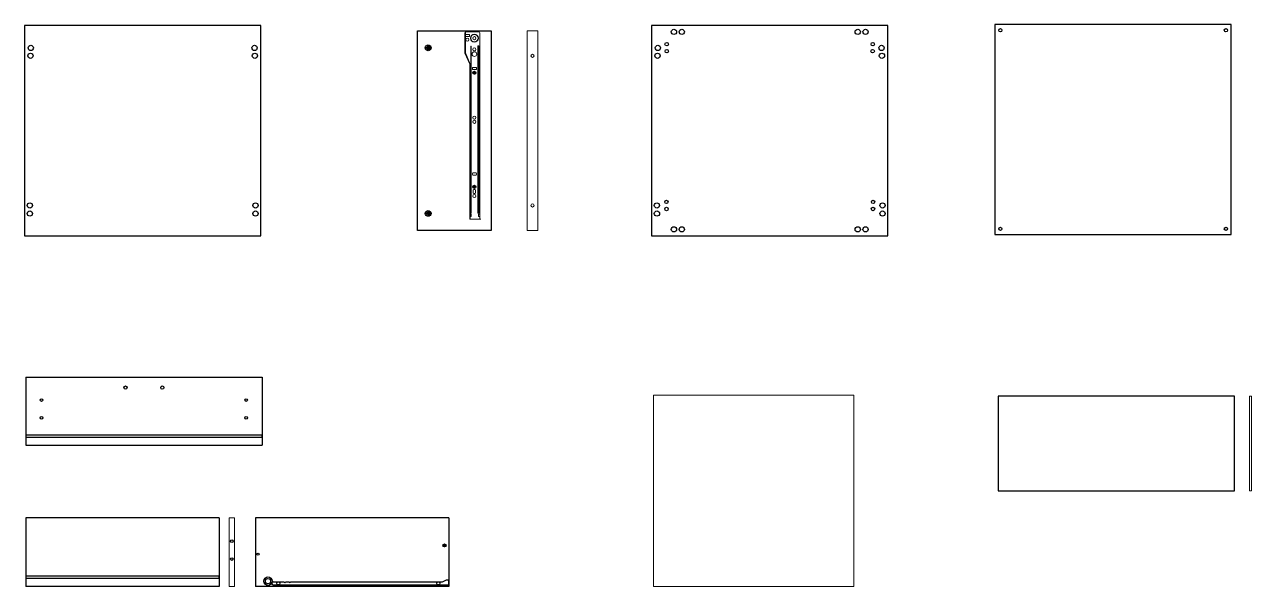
# Model space of a CAD drawing. Header units: millimetres. Extents: x -1075 to 24338, y -11868 to 7393.
# Drawn here: x 20817 to 23153, y 530 to 1600 of the extents above; entities that cross this region are included whole.
import ezdxf

# ---------------------------------------------------------------- set-up
doc = ezdxf.new("R2010")
doc.units = ezdxf.units.MM
doc.linetypes.add('DASHDOT', pattern=[1, 0.5, -0.25, 0, -0.25])
doc.layers.add('A-ELEV-MBE', color=253, linetype='Continuous', lineweight=18)
doc.layers.add('Simbologia', color=8, linetype='DASHDOT', lineweight=18)
for name, color, linetype in [('IN-FURN', 3, 'Continuous'), ('IN-FURN-STOR', 104, 'Continuous'), ('IN-FURN-WKSF', 4, 'Continuous'), ('viti e cerniere', 3, 'Continuous')]:
    doc.layers.add(name, color=color, linetype=linetype)

msp = doc.modelspace()

# ---------------------------------------------------------------- linework, layer by layer
at = {"color": 0}
for p, q in [((21266.5, 1198.1, 412.9), (21266.5, 1598.1, 412.9)), ((22460.9, 1198.1, 412.9), (22460.9, 1598.1, 412.9)), ((23114.9, 1200.2, 412.9), (23114.9, 1600.2, 412.9)), ((21624.8, 660.4, 1238.7), (21624.8, 529.9, 1238.7))]:
    msp.add_line(p, q, dxfattribs=at)
at = {"color": 6, "lineweight": 5}
for p, q in [((21656.2, 1546.5, 412.9), (21656.2, 1585.7, 412.9)), ((21665.4, 1502, 412.9), (21664.4, 1502, 412.9))]:
    msp.add_line(p, q, dxfattribs=at)
at = {"color": 6, "lineweight": 5, "elevation": 412.9}
for points in [[(21655.4, 1583.9), (21655.4, 1545.9), (21664.4, 1524.6), (21664.4, 1229.4), (21685.4, 1229.4)], [(21681.8, 1586.4), (21656.9, 1586.4)], [(21657.2, 1581.5), (21657.2, 1581.5), (21663.2, 1581.5)], [(21663.2, 1577.5), (21663.2, 1577.5), (21657.2, 1577.5)], [(21683.4, 1229.4), (21683.4, 1584.4)], [(21665.4, 1229.4), (21665.4, 1524.6), (21656.2, 1546.5)], [(21666.4, 1559.3), (21666.4, 1240.8), (21667.4, 1240.8), (21667.4, 1559.3), (21666.4, 1559.3)], [(21680, 1559.8), (21680, 1240.8), (21681, 1240.8), (21681, 1559.8), (21680, 1559.8)], [(21681, 1552.9), (21681, 1240.8), (21682, 1240.8), (21682, 1559.8), (21681, 1559.8)], [(21670.5, 1518.4), (21670.5, 1518.4), (21676.5, 1518.4)], [(21676.5, 1514.4), (21676.5, 1514.4), (21670.5, 1514.4)], [(21670.5, 1317.6), (21670.5, 1317.6), (21676.5, 1317.6)], [(21676.5, 1313.6), (21676.5, 1313.6), (21670.5, 1313.6)], [(21671.2, 1279.1), (21671.2, 1279.1), (21671.2, 1285.1)], [(21675.2, 1285.1), (21675.2, 1285.1), (21675.2, 1279.1)], [(21665.4, 1234.7), (21667.4, 1234.7), (21667.4, 1239.2), (21665.4, 1239.2)], [(21683.4, 1234.7), (21681.4, 1234.7), (21681.4, 1239.2), (21683.4, 1239.2)]]:
    msp.add_lwpolyline(points, dxfattribs=at)
at = {"color": 6, "lineweight": 5}
for centre, radius in [((21660, 1571.3, 412.9), 3), ((21673.4, 1574.3, 412.9), 7.49), ((21673.4, 1574.3, 412.9), 6.85), ((21673.4, 1574.3, 412.9), 2.95), ((21673.3, 1543.9, 412.9), 4.42), ((21673.3, 1552.9, 412.9), 3), ((21673.3, 1423, 412.9), 3), ((21673.3, 1414.9, 412.9), 3), ((21673.3, 1273.6, 412.9), 3)]:
    msp.add_circle(centre, radius, dxfattribs=at)
for centre, radius, start, end in [((21657.2, 1584.6, 412.9), 1.81, 98.2594, 186.5134), ((21659, 1579.5, 412.9), 2.72, 132.5545, 227.4455), ((21661.4, 1579.5, 412.9), 2.72, 312.5545, 47.4455), ((21681.6, 1584.6, 412.9), 1.81, 353.4866, 81.7406), ((21672.4, 1516.4, 412.9), 2.72, 132.5545, 227.4455), ((21674.7, 1516.4, 412.9), 2.72, 312.5545, 47.4455), ((21672.4, 1315.6, 412.9), 2.72, 132.5545, 227.4455), ((21674.7, 1315.6, 412.9), 2.72, 312.5545, 47.4455), ((21673.2, 1283.3, 412.9), 2.72, 42.5545, 137.4455), ((21673.2, 1280.9, 412.9), 2.72, 222.5545, 317.4455)]:
    msp.add_arc(centre, radius, start, end, dxfattribs=at)
at = {"layer": 'A-ELEV-MBE', "color": 0}
for points, elevation in [([(21774, 1588.1), (21794, 1588.1), (21794, 1208.2), (21774, 1208.2)], 2477.4), ([(23153.4, 892.4), (23149.9, 892.4), (23149.9, 712.4), (23153.4, 712.4)], 1651.6), ([(21216.4, 660.4), (21206, 660.4), (21206, 529.9), (21216.4, 529.9)], 825.8)]:
    msp.add_lwpolyline(points, close=True, dxfattribs=dict(at, elevation=elevation))
msp.add_lwpolyline([(22395.9, 894.5), (22014.2, 894.5), (22014.2, 529.9), (22395.9, 529.9)], close=True, dxfattribs=at)
for centre in [(21784, 1540.6, 412.9), (21784, 1255.7, 412.9)]:
    msp.add_circle(centre, 3, dxfattribs=at)
at = {"layer": 'IN-FURN', "color": 0}
for p, q in [((20818.8, 928.8, 1238.7), (21268.8, 928.8, 1238.7)), ((20818.8, 928.8, 1238.7), (20818.8, 798.8, 1238.7)), ((21268.8, 928.8, 1238.7), (21268.8, 798.8, 1238.7)), ((20818.8, 798.8, 1238.7), (21268.8, 798.8, 1238.7))]:
    msp.add_line(p, q, dxfattribs=at)
at = {"layer": 'IN-FURN-STOR', "color": 0}
for p, q in [((21186.9, 660.4, 825.8), (20818.8, 660.4, 825.8)), ((20818.8, 660.4, 825.8), (20818.8, 529.9, 825.8)), ((21186.9, 660.4, 825.8), (21186.9, 529.9, 825.8)), ((21624.8, 660.4, 1238.7), (21256.7, 660.4, 1238.7)), ((21256.7, 660.4, 1238.7), (21256.7, 529.9, 1238.7)), ((21186.9, 529.9, 825.8), (20818.8, 529.9, 825.8)), ((21624.8, 529.9, 1238.7), (21256.7, 529.9, 1238.7))]:
    msp.add_line(p, q, dxfattribs=at)
at = {"layer": 'IN-FURN-STOR', "color": 6}
msp.add_line((21623.9, 542.6, 1238.7), (21623.9, 533, 1238.7), dxfattribs=at)
at = {"layer": 'IN-FURN-STOR', "color": 0}
for points, elevation in [([(20816.5, 1198.1), (21266.5, 1198.1), (21266.5, 1598.1), (20816.5, 1598.1)], 412.9), ([(22010.9, 1198.1), (22460.9, 1198.1), (22460.9, 1598.1), (22010.9, 1598.1)], 412.9), ([(22664.9, 1200.2), (23114.9, 1200.2), (23114.9, 1600.2), (22664.9, 1600.2)], 412.9), ([(21565, 1208.2), (21565, 1588.1), (21705, 1588.1), (21705, 1208.2)], 412.9), ([(23121.1, 892.4), (22671.1, 892.4), (22671.1, 712.4), (23121.1, 712.4)], 825.8), ([(21268.8, 818.2), (20818.8, 818.2), (20818.8, 814.6), (21268.8, 814.6)], 1238.7), ([(21186.9, 549.5), (20818.8, 549.5), (20818.8, 545.9), (21186.9, 545.9)], 825.8)]:
    msp.add_lwpolyline(points, close=True, dxfattribs=dict(at, elevation=elevation))
for centre, radius in [((22053.4, 1586.2, 412.9), 5), ((22068.3, 1586.2, 412.9), 5), ((22403.5, 1586.2, 412.9), 5), ((22418.4, 1586.2, 412.9), 5), ((22675.2, 1589.4, 412.9), 3), ((23104.7, 1589.4, 412.9), 3), ((22039.6, 1562.9, 412.9), 3.24), ((22432.1, 1562.9, 412.9), 3.24), ((20827.8, 1540.7, 412.9), 5), ((20828.4, 1555.7, 412.9), 5), ((21254.6, 1555.7, 412.9), 5), ((21255.3, 1540.7, 412.9), 5), ((22022.1, 1540.7, 412.9), 5), ((22022.8, 1555.7, 412.9), 5), ((22039.8, 1549.5, 412.9), 3.24), ((22431.9, 1549.5, 412.9), 3.24), ((22448.9, 1555.7, 412.9), 5), ((22449.6, 1540.7, 412.9), 5), ((22039, 1262.3, 412.9), 3.24), ((22432.8, 1262.3, 412.9), 3.24), ((20826.6, 1255.7, 412.9), 5), ((20826.6, 1240.2, 412.9), 5), ((21256.4, 1255.7, 412.9), 5), ((21256.4, 1240.2, 412.9), 5), ((22020.9, 1255.7, 412.9), 5), ((22021, 1240.2, 412.9), 5), ((22039.2, 1248.9, 412.9), 3.24), ((22432.6, 1248.9, 412.9), 3.24), ((22450.8, 1255.7, 412.9), 5), ((22450.8, 1240.2, 412.9), 5), ((22053.4, 1210.1, 412.9), 5), ((22068.3, 1210.1, 412.9), 5), ((22403.5, 1210.1, 412.9), 5), ((22418.4, 1210.1, 412.9), 5), ((22675.2, 1211.1, 412.9), 3), ((23104.7, 1211.1, 412.9), 3), ((20848.8, 885, 1238.7), 2.5), ((21238.8, 885, 1238.7), 2.5), ((20848.8, 851.1, 1238.7), 2.5), ((21238.8, 851.1, 1238.7), 2.5), ((21211.2, 616.2, 825.8), 2.5), ((21211.2, 582.2, 825.8), 2.5), ((21261.2, 591.6, 1238.7), 2.01)]:
    msp.add_circle(centre, radius, dxfattribs=at)
at = {"layer": 'IN-FURN-WKSF', "color": 6}
for p, q in [((21290.1, 539, 1238.7), (21309.8, 539, 1238.7)), ((21309.8, 539, 1238.7), (21312, 537.6, 1238.7)), ((21312, 537.6, 1238.7), (21312.7, 537.6, 1238.7)), ((21312.7, 537.6, 1238.7), (21313.3, 539, 1238.7)), ((21313.3, 539, 1238.7), (21319.8, 539, 1238.7)), ((21319.8, 539, 1238.7), (21322, 537.6, 1238.7)), ((21322.7, 537.6, 1238.7), (21322, 537.6, 1238.7)), ((21322.7, 537.6, 1238.7), (21323.3, 539, 1238.7)), ((21323.3, 539, 1238.7), (21341.1, 539, 1238.7)), ((21341.1, 539, 1238.7), (21604.8, 539, 1238.7)), ((21289.8, 533, 1238.7), (21341.1, 533, 1238.7)), ((21341.1, 533, 1238.7), (21623.9, 533, 1238.7))]:
    msp.add_line(p, q, dxfattribs=at)
at = {"layer": 'IN-FURN-WKSF', "color": 6, "elevation": 1238.7}
msp.add_lwpolyline([(21604.8, 539), (21612.6, 539), (21620.1, 542.6), (21623.9, 542.6)], dxfattribs=at)
at = {"layer": 'IN-FURN-WKSF', "color": 0}
for centre in [(21008.8, 908.8, 1238.7), (21078.8, 908.8, 1238.7)]:
    msp.add_circle(centre, 3, dxfattribs=at)
at = {"layer": 'IN-FURN-WKSF', "color": 6}
for centre, radius in [((21280.2, 540, 1238.7), 8), ((21280.2, 540, 1238.7), 5), ((21299.8, 536, 1238.7), 3), ((21604.8, 536, 1238.7), 3)]:
    msp.add_circle(centre, radius, dxfattribs=at)
msp.add_arc((21290.8, 536, 1238.7), 3.13, 103.1879, 250.4633, dxfattribs=at)
at = {"layer": 'Simbologia', "color": 0, "linetype": 'Continuous'}
for p, q in [((21581.6, 1556.6, 412.9), (21580.5, 1555.8, 412.9)), ((21580.5, 1555.8, 412.9), (21581.6, 1554.9, 412.9)), ((21581.6, 1554.9, 412.9), (21581.6, 1556.6, 412.9)), ((21587.3, 1552.6, 412.9), (21587.1, 1551.6, 412.9)), ((21587.1, 1551.6, 412.9), (21588, 1551.5, 412.9)), ((21588, 1551.5, 412.9), (21587.3, 1552.6, 412.9)), ((21587.4, 1559.2, 412.9), (21587.7, 1559.7, 412.9)), ((21580.5, 1240.5, 412.9), (21581.6, 1241.3, 412.9)), ((21581.6, 1239.7, 412.9), (21580.5, 1240.5, 412.9)), ((21581.6, 1241.3, 412.9), (21581.6, 1239.7, 412.9)), ((21587.1, 1244.7, 412.9), (21588, 1244.8, 412.9)), ((21587.3, 1243.7, 412.9), (21587.1, 1244.7, 412.9)), ((21588, 1244.8, 412.9), (21587.3, 1243.7, 412.9)), ((21587.4, 1237.1, 412.9), (21587.7, 1236.6, 412.9))]:
    msp.add_line(p, q, dxfattribs=at)
for centre, radius, start, end in [((21585.5, 1555.7, 412.9), 4.01, 300.6136, 61.6468), ((21585.5, 1555.7, 412.9), 4.56, 300.2499, 61.2994), ((21585.5, 1240.6, 412.9), 4.01, 298.3532, 59.3864), ((21585.5, 1240.6, 412.9), 4.56, 298.7006, 59.7501)]:
    msp.add_arc(centre, radius, start, end, dxfattribs=at)
at = {"layer": 'viti e cerniere', "color": 0}
for p, q in [((21582, 1554.9, 412.9), (21582, 1556.6, 412.9)), ((21582, 1556.6, 412.9), (21584.4, 1556.6, 412.9)), ((21584.4, 1554.9, 412.9), (21582, 1554.9, 412.9)), ((21584.4, 1559.1, 412.9), (21586.1, 1559.1, 412.9)), ((21584.4, 1556.6, 412.9), (21584.4, 1559.1, 412.9)), ((21584.4, 1556.6, 412.9), (21586.1, 1554.9, 412.9)), ((21584.4, 1554.9, 412.9), (21586.1, 1556.6, 412.9)), ((21584.4, 1552.5, 412.9), (21584.4, 1554.9, 412.9)), ((21586.1, 1552.5, 412.9), (21584.4, 1552.5, 412.9)), ((21586.1, 1559.1, 412.9), (21586.1, 1556.6, 412.9)), ((21586.1, 1556.6, 412.9), (21588.6, 1556.6, 412.9)), ((21586.1, 1554.9, 412.9), (21586.1, 1552.5, 412.9)), ((21588.6, 1554.9, 412.9), (21586.1, 1554.9, 412.9)), ((21588.6, 1556.6, 412.9), (21588.6, 1554.9, 412.9)), ((21584.4, 1241.3, 412.9), (21582, 1241.3, 412.9)), ((21582, 1241.3, 412.9), (21582, 1239.7, 412.9)), ((21582, 1239.7, 412.9), (21584.4, 1239.7, 412.9)), ((21586.1, 1243.8, 412.9), (21584.4, 1243.8, 412.9)), ((21584.4, 1243.8, 412.9), (21584.4, 1241.3, 412.9)), ((21584.4, 1239.7, 412.9), (21586.1, 1241.3, 412.9)), ((21584.4, 1241.3, 412.9), (21586.1, 1239.7, 412.9)), ((21584.4, 1239.7, 412.9), (21584.4, 1237.2, 412.9)), ((21586.1, 1241.3, 412.9), (21586.1, 1243.8, 412.9)), ((21588.6, 1241.3, 412.9), (21586.1, 1241.3, 412.9)), ((21586.1, 1237.2, 412.9), (21586.1, 1239.7, 412.9)), ((21586.1, 1239.7, 412.9), (21588.6, 1239.7, 412.9)), ((21588.6, 1239.7, 412.9), (21588.6, 1241.3, 412.9)), ((21584.4, 1237.2, 412.9), (21586.1, 1237.2, 412.9)), ((21614.3, 608.5, 1238.7), (21614.3, 607.5, 1238.7)), ((21615.9, 608.5, 1238.7), (21614.3, 608.5, 1238.7)), ((21616.9, 610, 1238.7), (21615.9, 610, 1238.7)), ((21615.9, 610, 1238.7), (21615.9, 608.5, 1238.7)), ((21616.9, 608.5, 1238.7), (21615.9, 607.5, 1238.7)), ((21616.9, 607.5, 1238.7), (21615.9, 608.5, 1238.7)), ((21616.9, 608.5, 1238.7), (21616.9, 610, 1238.7)), ((21618.3, 608.5, 1238.7), (21616.9, 608.5, 1238.7)), ((21618.3, 607.5, 1238.7), (21618.3, 608.5, 1238.7)), ((21614.3, 607.5, 1238.7), (21615.9, 607.5, 1238.7)), ((21615.9, 607.5, 1238.7), (21615.9, 606, 1238.7)), ((21615.9, 606, 1238.7), (21616.9, 606, 1238.7)), ((21616.9, 606, 1238.7), (21616.9, 607.5, 1238.7)), ((21616.9, 607.5, 1238.7), (21618.3, 607.5, 1238.7))]:
    msp.add_line(p, q, dxfattribs=at)
at = {"layer": 'viti e cerniere', "color": 6}
for p, q in [((21671.3, 1508.8, 412.9), (21671.3, 1507.8, 412.9)), ((21672.8, 1508.8, 412.9), (21671.3, 1508.8, 412.9)), ((21671.3, 1507.8, 412.9), (21672.8, 1507.8, 412.9)), ((21673.8, 1510.2, 412.9), (21672.8, 1510.2, 412.9)), ((21672.8, 1510.2, 412.9), (21672.8, 1508.8, 412.9)), ((21672.8, 1508.8, 412.9), (21673.8, 1507.8, 412.9)), ((21673.8, 1508.8, 412.9), (21672.8, 1507.8, 412.9)), ((21672.8, 1507.8, 412.9), (21672.8, 1506.2, 412.9)), ((21672.8, 1506.2, 412.9), (21673.8, 1506.2, 412.9)), ((21673.8, 1508.8, 412.9), (21673.8, 1510.2, 412.9)), ((21675.3, 1508.8, 412.9), (21673.8, 1508.8, 412.9)), ((21673.8, 1507.8, 412.9), (21675.3, 1507.8, 412.9)), ((21673.8, 1506.2, 412.9), (21673.8, 1507.8, 412.9)), ((21675.3, 1507.8, 412.9), (21675.3, 1508.8, 412.9)), ((21671.3, 1291.6, 412.9), (21671.3, 1290.6, 412.9)), ((21672.8, 1291.6, 412.9), (21671.3, 1291.6, 412.9)), ((21671.3, 1290.6, 412.9), (21672.8, 1290.6, 412.9)), ((21673.8, 1293.1, 412.9), (21672.8, 1293.1, 412.9)), ((21672.8, 1293.1, 412.9), (21672.8, 1291.6, 412.9)), ((21672.8, 1291.6, 412.9), (21673.8, 1290.6, 412.9)), ((21673.8, 1291.6, 412.9), (21672.8, 1290.6, 412.9)), ((21672.8, 1290.6, 412.9), (21672.8, 1289.1, 412.9)), ((21672.8, 1289.1, 412.9), (21673.8, 1289.1, 412.9)), ((21673.8, 1291.6, 412.9), (21673.8, 1293.1, 412.9)), ((21675.3, 1291.6, 412.9), (21673.8, 1291.6, 412.9)), ((21673.8, 1290.6, 412.9), (21675.3, 1290.6, 412.9)), ((21673.8, 1289.1, 412.9), (21673.8, 1290.6, 412.9)), ((21675.3, 1290.6, 412.9), (21675.3, 1291.6, 412.9))]:
    msp.add_line(p, q, dxfattribs=at)
at = {"layer": 'viti e cerniere', "color": 0}
for centre, radius in [((21585.3, 1555.8, 412.9), 5.55), ((21585.3, 1240.5, 412.9), 5.55), ((21616.4, 608, 1238.7), 2.88)]:
    msp.add_circle(centre, radius, dxfattribs=at)
at = {"layer": 'viti e cerniere', "color": 6}
for centre in [(21673.3, 1508.3, 412.9), (21673.3, 1291.1, 412.9)]:
    msp.add_circle(centre, 2.88, dxfattribs=at)

doc.saveas('drawing.dxf')
